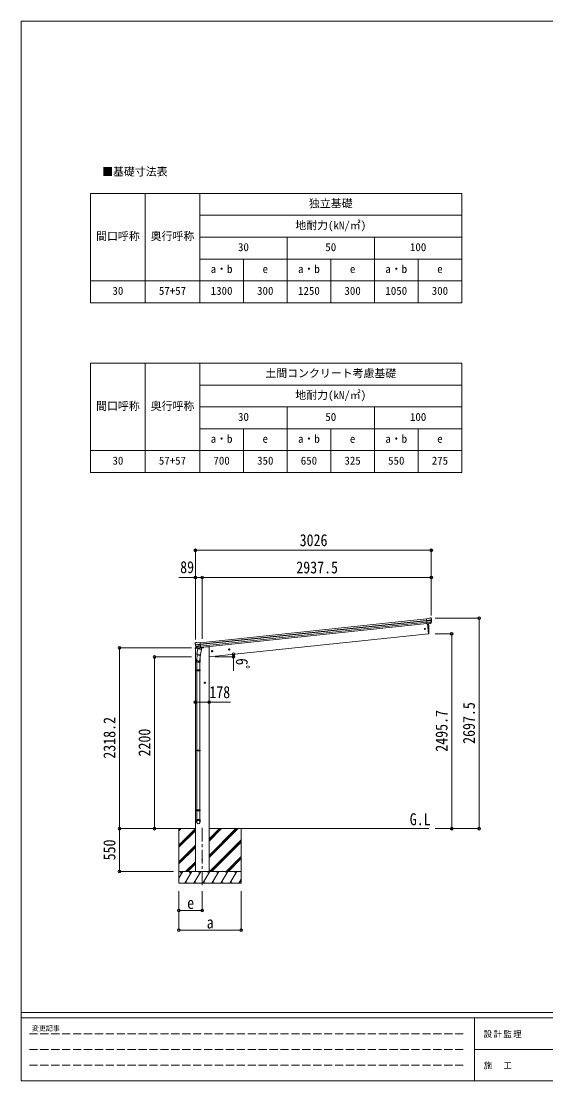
# Model space of a CAD drawing. Units: millimetres at full size, sheet at 1:35. Extents: x -9837 to 9837, y -6790 to 6790.
# Drawn here: x -9837 to -3109, y -6790 to 6790 of the extents above; entities that cross this region are included whole.
import ezdxf
from ezdxf.enums import TextEntityAlignment as Align

# ---------------------------------------------------------------- set-up
doc = ezdxf.new("R2010")
doc.units = ezdxf.units.MM
doc.header["$LTSCALE"] = 35
doc.header["$PDMODE"] = 32
doc.header["$PDSIZE"] = 35
doc.linetypes.add('CHAIN1', pattern=[8, 5, -1, 1, -1])
doc.linetypes.add('DASHED3', pattern=[4, 3, -1])
for name, color, linetype, lineweight in [('0-0_0', 7, 'Continuous', 9), ('0-1_本体', 5, 'CHAIN1', 9), ('0-3_ELV2', 4, 'Continuous', 9), ('0-6_OTH_LINE', 6, 'Continuous', 9), ('0-9_OUTLINE', 7, 'Continuous', 9), ('0-E_DET2', 7, 'Continuous', 18), ('0-F_PARTS1', 6, 'Continuous', 9), ('F-0_240', 7, 'Continuous', 9)]:
    doc.layers.add(name, color=color, linetype=linetype, lineweight=lineweight)
doc.layers.add('0-7_SHAPE', color=7, linetype='Continuous')
doc.styles.add('ＭＳ ゴシック', font='')
doc.styles.get('ＭＳ ゴシック').set_extended_font_data('MS Gothic')

msp = doc.modelspace()

# ---------------------------------------------------------------- linework, layer by layer
at = {"layer": '0-0_0'}
for p, q in [((-8054.93, -3558.26), (-7603.79, -3558.26)), ((-7814.79, -3558.26), (-7814.79, -4258.26)), ((-7814.79, -3585.64), (-7787.41, -3558.26)), ((-7814.79, -3571.5), (-7801.55, -3558.26)), ((-7814.79, -3769.49), (-7603.79, -3558.49)), ((-7814.79, -3783.63), (-7603.79, -3572.63)), ((-7814.79, -3797.77), (-7603.79, -3586.77)), ((-7425.79, -3929.27), (-7054.77, -3558.26)), ((-7425.79, -3900.99), (-7083.06, -3558.26)), ((-7425.79, -3915.13), (-7068.92, -3558.26)), ((-7425.79, -3717.14), (-7266.91, -3558.26)), ((-7425.79, -3703), (-7281.05, -3558.26)), ((-7425.79, -3688.86), (-7295.19, -3558.26)), ((-7425.79, -3558.26), (-4608.34, -3558.26)), ((-7014.79, -3558.26), (-7014.79, -4258.26)), ((-7814.79, -3981.62), (-7603.79, -3770.62)), ((-7814.79, -3995.76), (-7603.79, -3784.76)), ((-7814.79, -4009.91), (-7603.79, -3798.91)), ((-7420.93, -4108.26), (-7014.79, -3702.12)), ((-7406.79, -4108.26), (-7014.79, -3716.26)), ((-7392.65, -4108.26), (-7014.79, -3730.41)), ((-7208.8, -4108.26), (-7014.79, -3914.25)), ((-7194.66, -4108.26), (-7014.79, -3928.4)), ((-7729.3, -4108.26), (-7603.79, -3982.75)), ((-7715.16, -4108.26), (-7603.79, -3996.9)), ((-7701.01, -4108.26), (-7603.79, -4011.04)), ((-7180.51, -4108.26), (-7014.79, -3942.54)), ((-7014.79, -4108.26), (-7814.79, -4108.26)), ((-7814.79, -4192.09), (-7766.39, -4108.26)), ((-7781.39, -4134.24), (-7796.39, -4108.26)), ((-7737.52, -4258.26), (-7650.92, -4108.26)), ((-7665.92, -4134.24), (-7680.92, -4108.26)), ((-7622.05, -4258.26), (-7535.45, -4108.26)), ((-7550.45, -4134.24), (-7565.45, -4108.26)), ((-7506.58, -4258.26), (-7419.98, -4108.26)), ((-7434.98, -4134.24), (-7449.98, -4108.26)), ((-7391.11, -4258.26), (-7304.51, -4108.26)), ((-7319.51, -4134.24), (-7334.51, -4108.26)), ((-7275.64, -4258.26), (-7189.04, -4108.26)), ((-7219.04, -4108.26), (-7204.04, -4134.24)), ((-7160.17, -4258.26), (-7073.57, -4108.26)), ((-7088.57, -4134.24), (-7103.57, -4108.26)), ((-7044.7, -4258.26), (-7014.79, -4206.45)), ((-7814.79, -4258.26), (-7014.79, -4258.26)), ((-7722.52, -4232.28), (-7707.52, -4258.26)), ((-7607.05, -4232.28), (-7592.05, -4258.26)), ((-7491.58, -4232.28), (-7476.58, -4258.26)), ((-7376.11, -4232.28), (-7361.11, -4258.26)), ((-7260.64, -4232.28), (-7245.64, -4258.26)), ((-7145.17, -4232.28), (-7130.17, -4258.26)), ((-7029.7, -4232.28), (-7014.79, -4258.11))]:
    msp.add_line(p, q, dxfattribs=at)
at = {"layer": '0-1_本体'}
msp.add_line((-7514.79, -3549.27), (-7514.79, -4308.48), dxfattribs=at)
at = {"layer": '0-3_ELV2'}
for p, q in [((-7543.88, -1176.26), (-4639.72, -871.02)), ((-7541.89, -1195.15), (-4637.73, -889.91)), ((-7541.47, -1199.33), (-4637.3, -894.09)), ((-7539.37, -1219.19), (-4635.21, -913.95)), ((-4633.45, -930.69), (-7537.61, -1235.93)), ((-4613.41, -866.24), (-4639.93, -869.03)), ((-4633.15, -933.58), (-4639.93, -869.03)), ((-4637.77, -889.56), (-4578.03, -883.28)), ((-4577.55, -889.15), (-4637.16, -895.41)), ((-4578.39, -905.9), (-4635.42, -911.9)), ((-4579.78, -910.56), (-4634.96, -916.36)), ((-4589.79, -928.8), (-4633.17, -933.35)), ((-4633.15, -933.58), (-4623.2, -932.53)), ((-4626.26, -932.86), (-4612.87, -1060.25)), ((-4623.2, -932.53), (-4622.93, -932.6)), ((-4622.93, -932.6), (-4597.6, -929.94)), ((-4613.41, -866.24), (-4601.81, -859.27)), ((-4600.58, -858.86), (-4587.09, -857.44)), ((-4597.6, -929.94), (-4597.34, -929.82)), ((-4597.34, -929.82), (-4589.65, -929.01)), ((-4588.34, -927.14), (-4578.89, -908.84)), ((-4587.29, -927.57), (-4577.17, -909.31)), ((-4583.43, -858.53), (-4583.43, -858.53)), ((-4583.43, -858.53), (-4578.25, -862.72)), ((-4576.86, -866.42), (-4577.17, -864.57)), ((-4612.87, -1060.25), (-7425.79, -1355.9)), ((-4612.87, -1060.25), (-4610.82, -1059.96)), ((-7606.33, -1184.83), (-7606.41, -1182.96)), ((-7605.04, -1180.06), (-7605.74, -1180.92)), ((-7601.54, -1175.74), (-7605.04, -1180.06)), ((-7541.93, -1194.8), (-7601.67, -1201.07)), ((-7601.54, -1175.74), (-7601.54, -1175.74)), ((-7600.92, -1206.91), (-7541.32, -1200.65)), ((-7598.18, -1173.92), (-7598.18, -1173.92)), ((-7596.62, -1223.13), (-7539.58, -1217.13)), ((-7594.29, -1227.4), (-7539.12, -1221.6)), ((-7570.61, -1177.05), (-7544.09, -1174.27)), ((-7537.31, -1238.82), (-7544.09, -1174.27)), ((-7606.04, -1243.42), (-7606.94, -1250.25)), ((-7606.94, -1250.25), (-7573.2, -1246.71)), ((-7603.79, -4108.26), (-7603.79, -1249.92)), ((-7586.53, -1239.06), (-7603.38, -1240.83)), ((-7583.41, -1242.47), (-7597.11, -1226.72)), ((-7582.47, -1241.84), (-7595.52, -1225.9)), ((-7573.11, -1242.58), (-7580.8, -1243.39)), ((-7580.71, -1243.15), (-7537.33, -1238.59)), ((-7579.96, -1243.39), (-7578.39, -1243.23)), ((-7578.39, -1243.23), (-7540.85, -1239.28)), ((-7572.84, -1242.65), (-7573.11, -1242.58)), ((-7547.5, -1239.98), (-7572.84, -1242.65)), ((-7547.25, -1239.86), (-7547.5, -1239.98)), ((-7537.31, -1238.82), (-7547.25, -1239.86)), ((-7540.85, -1239.28), (-7539.29, -1239.12)), ((-7533.19, -1242.5), (-7503.92, -1239.42)), ((-7499.06, -1231.88), (-7499.49, -1235.1)), ((-7468.29, -1229.26), (-7499.14, -1232.5)), ((-7425.79, -1229.26), (-7468.29, -1229.26)), ((-7425.79, -4108.26), (-7425.79, -1229.26)), ((-7389.86, -1277.2), (-7395.93, -1281.62)), ((-7383, -1280.26), (-7389.86, -1277.2)), ((-7388.29, -1292.13), (-7382.22, -1287.72)), ((-7382.22, -1287.72), (-7383, -1280.26)), ((-7171.06, -1254.21), (-7177.14, -1258.62)), ((-7164.21, -1257.26), (-7171.06, -1254.21)), ((-7169.49, -1269.14), (-7163.42, -1264.72)), ((-7163.42, -1264.72), (-7164.21, -1257.26)), ((-7482.29, -1680.31), (-7488.79, -1684.06)), ((-7488.79, -1684.06), (-7488.79, -1691.56)), ((-7488.79, -1691.56), (-7482.29, -1695.32)), ((-7475.79, -1684.06), (-7482.29, -1680.31))]:
    msp.add_line(p, q, dxfattribs=at)
for points in [[(-7584.7, -1172.5), (-7584.7, -1172.5), (-7598.18, -1173.92)], [(-7570.61, -1177.05), (-7583.41, -1172.65), (-7583.41, -1172.65)], [(-7395.93, -1281.62), (-7395.15, -1289.08), (-7388.29, -1292.13)], [(-7177.14, -1258.62), (-7176.35, -1266.08), (-7169.49, -1269.14)], [(-7482.29, -1695.32), (-7475.79, -1691.56), (-7475.79, -1684.06)]]:
    msp.add_lwpolyline(points, dxfattribs=at)
for centre, radius in [((-4659.67, -997.7), 6.5), ((-7389.07, -1284.67), 8.5), ((-7389.07, -1284.67), 7.7), ((-7389.07, -1284.67), 6.5), ((-7170.28, -1261.67), 8.5), ((-7170.28, -1261.67), 7.7), ((-7170.28, -1261.67), 6.5), ((-7482.29, -1687.81), 8.5), ((-7482.29, -1687.81), 7.7), ((-7482.29, -1687.81), 6.5), ((-7514.79, -3958.26), 4.5)]:
    msp.add_circle(centre, radius, dxfattribs=at)
for centre, radius, start, end in [((-5507.48, -1020.04), 900, 357.63919, 5.64987), ((-4600.26, -861.84), 3, 96.02369, 120.97631), ((-4589.91, -926.12), 2.99, 285.2717, 331.00739), ((-4586.57, -862.41), 5, 51.04426, 95.95574), ((-4770.41, -888.07), 192.44, 1.4271, 6.57578), ((-4581.56, -907.46), 3, 332.69111, 354.20009), ((-4777.75, -887.53), 200.2, 354.20009, 359.53883), ((-4532.76, -881.17), 45.32, 182.67122, 185.64518), ((-4577.37, -890.48), 1.35, 95.1605, 97.91927), ((-4574.76, -888.93), 2.74, 179.02151, 184.43412), ((-4579.79, -907.86), 3, 331, 354.13916), ((-4777.75, -887.53), 202, 354.13916, 6), ((-4611.24, -1056.99), 3, 278, 357.63919), ((-7405.43, -1163.72), 202, 186, 197.86084), ((-7412.5, -1165.76), 192.44, 185.42422, 190.5729), ((-7646.39, -1208.42), 45.32, 6.35482, 9.32878), ((-7597.66, -1178.89), 5, 96.04426, 140.95574), ((-7603.7, -1207.28), 2.74, 7.56588, 12.97849), ((-7600.82, -1208.26), 1.35, 94.08073, 96.8395), ((-7405.43, -1163.72), 200.2, 192.46117, 197.79991), ((-7584.38, -1175.49), 3, 71.02369, 95.97631), ((-7603.06, -1243.81), 3, 96, 172.5), ((-7594.84, -1224.75), 3, 197.86084, 221), ((-7593.2, -1224), 3, 197.79991, 219.30889), ((-7581.15, -1240.51), 2.99, 220.99261, 266.7283), ((-7580.01, -1242.9), 0.5, 240.73754, 276), ((-7539.34, -1238.62), 0.5, 276, 311.26246), ((-7504.44, -1234.45), 5, 276, 352.5)]:
    msp.add_arc(centre, radius, start, end, dxfattribs=at)
for centre, major_axis, ratio, start_param, end_param in [((-4590.1, -925.82), (-0.11, 3), 0.642905, 3.24593831, 4.20392797), ((-4589.97, -926.02), (1.66, -2.51), 0.997631, 5.80419048, 5.89294842), ((-4590.04, -925.91), (3.53, -2.11), 0.650902, 5.25614477, 5.32895537), ((-4587.67, -925.56), (1.08, 3.13), 0.040856, 2.11350352, 2.14162489), ((-4579.12, -866.02), (-0.87, 5.91), 0.020485, 0.67143203, 1.56913061), ((-4584.51, -861.51), (5.88, -1.31), 0.24881, 0.46058498, 0.46410383), ((-4580.13, -865.05), (-2.34, 1.9), 0.995767, 3.98597162, 4.71238898), ((-4775.44, -909.48), (-20.92, 199.05), 0.994373, 4.71137894, 4.7277536), ((-7603.41, -1182.81), (1.9, 2.34), 0.995767, 1.57079633, 2.29721369), ((-7599.86, -1178.43), (-5.48, -2.51), 0.24881, 5.81908147, 5.82260033), ((-7604.2, -1183.97), (-0.38, 5.97), 0.020485, 4.7140547, 5.61175327), ((-7403.13, -1185.66), (-20.92, 199.05), 0.994373, 1.55543171, 1.57180637), ((-7403.13, -1185.66), (-20.92, 199.05), 0.994373, 4.71137894, 4.7277536), ((-7583.45, -1240.43), (-1.71, 2.84), 0.040856, 4.14156042, 4.16968179), ((-7581.02, -1240.17), (-0.51, 2.96), 0.642905, 2.07925734, 3.03724699), ((-7581.06, -1240.28), (-3.02, -2.79), 0.650902, 0.95422993, 1.02704053), ((-7581.11, -1240.4), (-1.1, -2.8), 0.997631, 0.39023689, 0.47899483)]:
    msp.add_ellipse(centre, major_axis=major_axis, ratio=ratio, start_param=start_param, end_param=end_param, dxfattribs=at)
at = {"layer": '0-6_OTH_LINE'}
for p, q in [((-7603.79, 8.79), (-7603.79, -1132.28)), ((-7603.79, 8.79), (-4577.69, 8.79)), ((-4577.69, 8.79), (-4577.69, -828.39)), ((-7603.79, -340.21), (-7817.32, -340.21)), ((-7603.79, -340.21), (-7603.79, -828.39)), ((-7515.19, -340.21), (-7515.19, -1124.11)), ((-4577.69, -340.21), (-7515.19, -340.21)), ((-4577.69, -340.21), (-4577.69, -828.39)), ((-3965.55, -860.76), (-4529.41, -860.76)), ((-3965.55, -860.76), (-3965.55, -3558.26)), ((-4316.55, -1062.56), (-4529.41, -1062.56)), ((-4316.55, -1062.56), (-4316.55, -3558.26)), ((-8576.04, -3558.26), (-8576.04, -1240.06)), ((-8576.04, -1240.06), (-7654.29, -1240.06)), ((-8127.04, -3558.26), (-8127.04, -1358.26)), ((-8127.04, -1358.26), (-7654.29, -1358.26)), ((-7425.79, -1937.81), (-7603.79, -1937.81)), ((-8576.04, -3558.26), (-7885.65, -3558.26)), ((-8576.04, -4108.26), (-8576.04, -3558.26)), ((-8127.04, -3558.26), (-7885.65, -3558.26)), ((-4316.55, -3558.26), (-4529.41, -3558.26)), ((-3965.55, -3558.26), (-4529.41, -3558.26)), ((-8576.04, -4108.26), (-7885.65, -4108.26)), ((-7814.79, -4858.26), (-7814.79, -4359.26)), ((-7814.79, -4608.26), (-7814.79, -4359.26)), ((-7514.79, -4608.26), (-7514.79, -4359.26)), ((-7014.79, -4858.26), (-7014.79, -4359.26)), ((-7814.79, -4608.26), (-7514.79, -4608.26)), ((-7814.79, -4858.26), (-7014.79, -4858.26))]:
    msp.add_line(p, q, dxfattribs=at)
at = {"layer": '0-6_OTH_LINE', "lineweight": 18}
for p, q in [((-7113.63, -1355.9), (-7351.42, -1355.9)), ((-7113.63, -1355.9), (-7113.63, -1537.4)), ((-7425.79, -1937.81), (-7153.74, -1937.81))]:
    msp.add_line(p, q, dxfattribs=at)
at = {"layer": '0-6_OTH_LINE'}
msp.add_arc((-7351.42, -1355.9), 237.79, 0, 7.8733, dxfattribs=at)
for p in [(-7603.79, 8.79), (-4577.69, 8.79), (-7603.79, -340.21), (-7515.19, -340.21), (-4577.69, -340.21), (-3965.55, -860.76), (-4316.55, -1062.56), (-8576.04, -1240.06), (-8127.04, -1358.26), (-7115.88, -1323.32), (-7113.63, -1355.9), (-7603.79, -1937.81), (-7425.79, -1937.81), (-8576.04, -3558.26), (-8127.04, -3558.26), (-4316.55, -3558.26), (-3965.55, -3558.26), (-8576.04, -4108.26), (-7814.79, -4608.26), (-7514.79, -4608.26), (-7814.79, -4858.26), (-7014.79, -4858.26)]:
    msp.add_point(p, dxfattribs=at)
at = {"layer": '0-9_OUTLINE'}
for p, q in [((-7580.92, -1332.7), (-7586.48, -1388.42)), ((-7585.81, -1329.66), (-7583.32, -1317.42)), ((-7585.59, -1331.06), (-7585.6, -1331.06)), ((-7584.26, -1332.02), (-7543.3, -1340.35)), ((-7569.97, -1251.76), (-7583.33, -1317.41)), ((-7538.45, -1326.54), (-7583.33, -1317.41)), ((-7579.96, -1243.39), (-7539.29, -1239.12)), ((-7576.6, -1243.7), (-7576.75, -1244.42)), ((-7576.13, -1245.55), (-7551.38, -1255.3)), ((-7525.09, -1260.89), (-7569.97, -1251.76)), ((-7567.8, -1248.84), (-7568.45, -1252.07)), ((-7546.99, -1240.32), (-7549.91, -1254.66)), ((-7538.01, -1324.4), (-7544.67, -1392.15)), ((-7538.46, -1326.54), (-7541, -1339.01)), ((-7538.45, -1326.54), (-7525.09, -1260.89)), ((-7537.47, -1237.24), (-7536.54, -1237.43)), ((-7536.54, -1237.43), (-7525.34, -1254.35)), ((-7525.34, -1254.35), (-7526.61, -1260.58)), ((-7588.63, -1425.58), (-7588.63, -1391.23)), ((-7542.63, -1425.58), (-7588.63, -1425.58)), ((-7586.63, -1425.58), (-7586.63, -1522.33)), ((-7544.63, -1425.58), (-7544.63, -1522.33)), ((-7542.63, -1390.93), (-7542.63, -1425.58)), ((-7588.63, -1524.33), (-7587.63, -1522.33)), ((-7542.63, -1524.33), (-7588.63, -1524.33)), ((-7542.63, -1532.33), (-7588.63, -1532.33)), ((-7543.63, -1522.33), (-7587.63, -1522.33)), ((-7543.63, -1534.33), (-7587.63, -1534.33)), ((-7586.63, -1534.33), (-7586.63, -2551.02)), ((-7544.63, -1534.33), (-7544.63, -2551.02)), ((-7542.63, -1524.33), (-7543.63, -1522.33)), ((-7542.63, -1532.33), (-7543.63, -1534.33)), ((-7542.63, -1524.33), (-7542.63, -1532.33)), ((-7588.63, -2553.02), (-7587.63, -2551.02)), ((-7542.63, -2553.02), (-7588.63, -2553.02)), ((-7542.63, -2561.02), (-7588.63, -2561.02)), ((-7543.63, -2551.02), (-7587.63, -2551.02)), ((-7543.63, -2563.02), (-7587.63, -2563.02)), ((-7586.63, -2563.02), (-7586.63, -3318.7)), ((-7544.63, -2563.02), (-7544.63, -3318.7)), ((-7542.63, -2553.02), (-7543.63, -2551.02)), ((-7542.63, -2561.02), (-7543.63, -2563.02)), ((-7542.63, -2553.02), (-7542.63, -2561.02)), ((-7588.63, -3320.7), (-7587.63, -3318.7)), ((-7542.63, -3320.7), (-7588.63, -3320.7)), ((-7542.63, -3328.7), (-7588.63, -3328.7)), ((-7543.63, -3318.7), (-7587.63, -3318.7)), ((-7543.63, -3330.7), (-7587.63, -3330.7)), ((-7586.63, -3330.7), (-7586.63, -3440.7)), ((-7544.63, -3330.7), (-7544.63, -3440.7)), ((-7542.63, -3320.7), (-7543.63, -3318.7)), ((-7542.63, -3328.7), (-7543.63, -3330.7)), ((-7542.63, -3320.7), (-7542.63, -3328.7)), ((-7588.63, -3474.85), (-7588.63, -3440.7)), ((-7542.63, -3440.7), (-7588.63, -3440.7)), ((-7542.63, -3474.85), (-7542.63, -3440.7))]:
    msp.add_line(p, q, dxfattribs=at)
for points in [[(-7588.63, -1524.33), (-7588.63, -1532.33), (-7587.63, -1534.33)], [(-7588.63, -2553.02), (-7588.63, -2561.02), (-7587.63, -2563.02)], [(-7588.63, -3320.7), (-7588.63, -3328.7), (-7587.63, -3330.7)]]:
    msp.add_lwpolyline(points, dxfattribs=at)
for centre, radius, start, end in [((-7583.91, -1330.08), 1.95, 167.54017, 209.97766), ((-7583.86, -1330.06), 2, 209.90962, 258.5), ((-7580.01, -1242.9), 0.5, 240.73754, 276), ((-7577.09, -1243.6), 0.5, 348.5, 96), ((-7575.77, -1244.62), 1, 168.5, 248.5), ((-7550.9, -1254.39), 1.03, 242.53897, 344.46569), ((-7546.41, -1240.48), 0.604, 93.09842, 164.70595), ((-7542.9, -1338.39), 2, 258.5, 341.96843), ((-7539.34, -1238.62), 0.5, 276, 311.26246), ((-7558.63, -1391.23), 30, 177.45142, 180)]:
    msp.add_arc(centre, radius, start, end, dxfattribs=at)
for centre, major_axis, ratio, start_param, end_param in [((-7565.63, -1390.93), (23, 0), 0.996195, 2.62193603, 6.60747969), ((-7565.63, -1390.93), (21, 0), 0.996195, 3.02154981, 6.2247991), ((-7565.63, -3473.1), (-23, 0), 0.996195, 3.14159265, 6.28318531), ((-7565.63, -3474.85), (-23, 0), 0.996195, 3.14159265, 6.28318531), ((-7565.63, -3474.85), (0, -23.43), 0.981806, 4.71238898, 7.85398163)]:
    msp.add_ellipse(centre, major_axis=major_axis, ratio=ratio, start_param=start_param, end_param=end_param, dxfattribs=at)
msp.add_ellipse((-7565.63, -3474.85), major_axis=(21, 0), ratio=0.996195, dxfattribs=at)
at = {"layer": '0-E_DET2'}
for p, q in [((-8946.82, 4582.13), (-8946.82, 3182.13)), ((-8946.82, 4582.13), (-4186.82, 4582.13)), ((-8246.82, 4582.13), (-8246.82, 3182.13)), ((-7546.82, 4582.13), (-7546.82, 3182.13)), ((-4186.82, 4582.13), (-4186.82, 3182.13)), ((-7546.82, 4302.13), (-4186.82, 4302.13)), ((-7546.82, 4022.13), (-4186.82, 4022.13)), ((-6426.82, 4022.13), (-6426.82, 3182.13)), ((-5306.82, 4022.13), (-5306.82, 3182.13)), ((-7546.82, 3742.13), (-4186.82, 3742.13)), ((-6986.82, 3742.13), (-6986.82, 3182.13)), ((-5866.82, 3742.13), (-5866.82, 3182.13)), ((-4746.82, 3742.13), (-4746.82, 3182.13)), ((-8946.82, 3462.13), (-4186.82, 3462.13)), ((-8946.82, 3182.13), (-4186.82, 3182.13)), ((-8946.82, 2405.92), (-8946.82, 1005.92)), ((-8946.82, 2405.92), (-4186.82, 2405.92)), ((-8246.82, 2405.92), (-8246.82, 1005.92)), ((-7546.82, 2405.92), (-7546.82, 1005.92)), ((-4186.82, 2405.92), (-4186.82, 1005.92)), ((-7546.82, 2125.92), (-4186.82, 2125.92)), ((-7546.82, 1845.92), (-4186.82, 1845.92)), ((-6426.82, 1845.92), (-6426.82, 1005.92)), ((-5306.82, 1845.92), (-5306.82, 1005.92)), ((-7546.82, 1565.92), (-4186.82, 1565.92)), ((-6986.82, 1565.92), (-6986.82, 1005.92)), ((-5866.82, 1565.92), (-5866.82, 1005.92)), ((-4746.82, 1565.92), (-4746.82, 1005.92)), ((-8946.82, 1285.92), (-4186.82, 1285.92)), ((-8946.82, 1005.92), (-4186.82, 1005.92))]:
    msp.add_line(p, q, dxfattribs=at)
at = {"layer": '0-F_PARTS1'}
msp.add_line((-7515.19, -340.21), (-7603.79, -340.21), dxfattribs=at)
for p in [(-7603.79, -340.21), (-7515.19, -340.21)]:
    msp.add_point(p, dxfattribs=at)
at = {"layer": 'F-0_240', "color": 5}
for p, q in [((-9837.4, 6790), (-9837.4, -6790)), ((-9837.4, 6790), (9342.6, 6790)), ((-9837.4, -5915), (9342.6, -5915)), ((-9837.4, -5985), (6231.38, -5985)), ((-4023.62, -5985), (-4023.62, -6790)), ((-4023.62, -6387.5), (3151.38, -6387.5)), ((-9837.4, -6790), (9342.6, -6790))]:
    msp.add_line(p, q, dxfattribs=at)
at = {"layer": 'F-0_240', "color": 4, "linetype": 'DASHED3'}
for p, q in [((-9732.4, -6186.25), (-4128.62, -6186.25)), ((-9732.4, -6387.5), (-4128.62, -6387.5)), ((-9732.4, -6588.75), (-4128.62, -6588.75))]:
    msp.add_line(p, q, dxfattribs=at)

# ---------------------------------------------------------------- texts
at = {"layer": '0-6_OTH_LINE', "color": 7, "style": 'ＭＳ ゴシック', "width": 0.85}
for s, p in [('3026', (-6265.74, 15.79)), ('2937.5', (-6308.94, -333.21)), ('178', (-7424.37, -1931.89)), ('e', (-7708.54, -4633.26)), ('a', (-7458.54, -4883.26))]:
    msp.add_text(s, height=154, dxfattribs=at).set_placement(p, align=Align.BOTTOM_LEFT)
for s, rotation, p in [('6ﾟ', 270, (-7129.09, -1374.92)), ('2697.5', 90, (-3972.55, -2472.01)), ('2318.2', 90, (-8583.04, -2661.66)), ('2495.7', 90, (-4323.55, -2572.91)), ('2200', 90, (-8134.04, -2633.26)), ('550', 90, (-8583.04, -3964.51))]:
    msp.add_text(s, height=154, rotation=rotation, dxfattribs=at).set_placement(p, align=Align.BOTTOM_LEFT)
at = {"layer": '0-7_SHAPE', "style": 'ＭＳ ゴシック', "width": 0.85}
msp.add_text('G.L', height=154, dxfattribs=at).set_placement((-4854.05, -3560.46), align=Align.BOTTOM_LEFT)
at = {"layer": '0-E_DET2', "style": 'ＭＳ ゴシック'}
for s, p in [('■基礎寸法表', (-8799.4, 4780.14)), ('独立基礎', (-6146.82, 4372.13)), ('地耐力(kN/㎡)', (-6321.82, 4092.13)), ('間口呼称', (-8876.82, 3952.13)), ('奥行呼称', (-8176.82, 3952.13)), ('30', (-7056.82, 3812.13)), ('50', (-5936.82, 3812.13)), ('100', (-4851.82, 3812.13)), ('a・b', (-7406.82, 3532.13)), ('a・b', (-6286.82, 3532.13)), ('a・b', (-5166.82, 3532.13)), ('e', (-6741.82, 3532.13)), ('e', (-5621.82, 3532.13)), ('e', (-4501.82, 3532.13)), ('30', (-8666.82, 3252.13)), ('57+57', (-8071.82, 3252.13)), ('1300', (-7406.82, 3252.13)), ('300', (-6811.82, 3252.13)), ('1250', (-6286.82, 3252.13)), ('300', (-5691.82, 3252.13)), ('1050', (-5166.82, 3252.13)), ('300', (-4571.82, 3252.13)), ('土間コンクリート考慮基礎', (-6706.82, 2195.92)), ('地耐力(kN/㎡)', (-6321.82, 1915.92)), ('間口呼称', (-8876.82, 1775.92)), ('奥行呼称', (-8176.82, 1775.92)), ('30', (-7056.82, 1635.92)), ('50', (-5936.82, 1635.92)), ('100', (-4851.82, 1635.92)), ('a・b', (-7406.82, 1355.92)), ('a・b', (-6286.82, 1355.92)), ('a・b', (-5166.82, 1355.92)), ('e', (-6741.82, 1355.92)), ('e', (-5621.82, 1355.92)), ('e', (-4501.82, 1355.92)), ('30', (-8666.82, 1075.92)), ('57+57', (-8071.82, 1075.92)), ('700', (-7371.82, 1075.92)), ('350', (-6811.82, 1075.92)), ('650', (-6251.82, 1075.92)), ('325', (-5691.82, 1075.92)), ('550', (-5131.82, 1075.92)), ('275', (-4571.82, 1075.92))]:
    msp.add_text(s, height=102.6, dxfattribs=at).set_placement(p, align=Align.BOTTOM_LEFT)
at = {"layer": '0-F_PARTS1', "color": 7, "style": 'ＭＳ ゴシック', "width": 0.85}
msp.add_text('89', height=154, dxfattribs=at).set_placement((-7798.42, -330.42), align=Align.BOTTOM_LEFT)
at = {"layer": 'F-0_240', "style": 'ＭＳ ゴシック'}
msp.add_text('変更記事', height=64.15, dxfattribs=at).set_placement((-9700.64, -6168.75), align=Align.BOTTOM_LEFT)
at = {"layer": 'F-0_240', "char_height": 76.98, "attachment_point": 7, "style": 'ＭＳ ゴシック'}
for s, insert in [('\\T1.17;設計監理', (-3905.41, -6238.75)), ('\\T1.17;施\u3000工', (-3905.41, -6641.25))]:
    msp.add_mtext(s, dxfattribs=dict(at, insert=insert))

doc.saveas('drawing.dxf')
